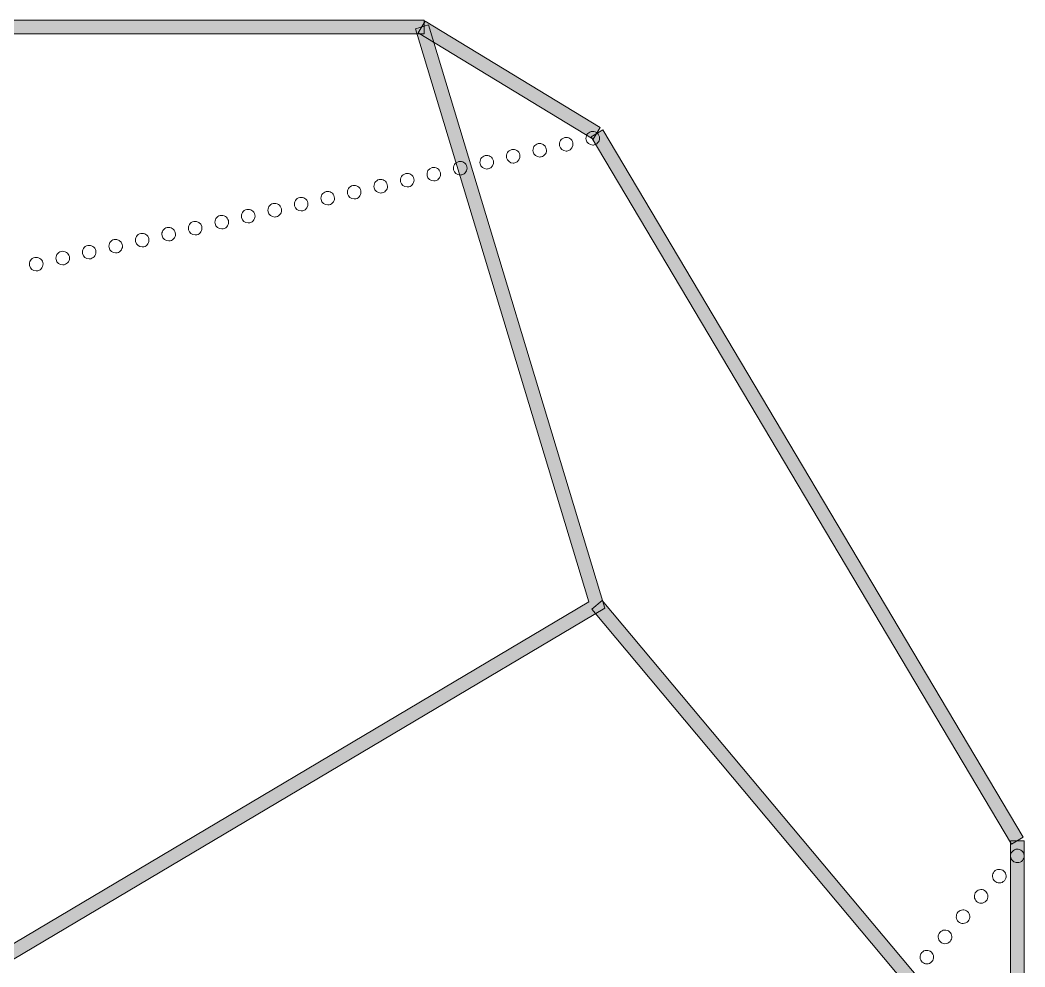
# Model space of a CAD drawing. Header units: inches. Extents: x 5.7 to 95, y 33.3 to 116.3.
# Drawn here: x 51.54 to 95.03, y 75.26 to 116.26 of the extents above; entities that cross this region are included whole.
import ezdxf

# ---------------------------------------------------------------- set-up
doc = ezdxf.new("R2010")
doc.units = ezdxf.units.IN
doc.header["$MEASUREMENT"] = 0
doc.layers.add('Layer 1', color=7, linetype='Continuous')

# ---------------------------------------------------------------- blocks, each defined once
blk = doc.blocks.new('block 3')
at = {"layer": 'Layer 1', "true_color": 0xffffff}
h = blk.add_hatch(color=7, dxfattribs=at)
h.dxf.hatch_style = 2
h.paths.add_polyline_path([(76.251, 111.2), (76.756, 111.501), (94.961, 80.877), (94.455, 80.577)])
at = {"layer": 'Layer 1', "lineweight": 0}
blk.add_lwpolyline([(76.251, 111.2), (76.756, 111.501), (94.961, 80.877), (94.455, 80.577), (76.251, 111.2)], dxfattribs=at)
blk = doc.blocks.new('block 4')
at = {"layer": 'Layer 1', "lineweight": 0}
for points in [[(76.039, 111.074), (76, 111.233), (76.1, 111.391), (76.259, 111.427), (76.259, 111.427), (76.259, 111.427), (76.259, 111.427), (76.418, 111.462), (76.574, 111.362), (76.612, 111.204), (76.612, 111.204), (76.612, 111.204), (76.612, 111.204), (76.647, 111.045), (76.547, 110.889), (76.389, 110.854), (76.389, 110.854), (76.389, 110.854), (76.389, 110.854), (76.368, 110.848), (76.345, 110.845), (76.324, 110.845), (76.324, 110.845), (76.324, 110.845), (76.324, 110.845), (76.188, 110.845), (76.068, 110.939), (76.039, 111.074)], [(73.742, 110.556), (73.707, 110.715), (73.807, 110.871), (73.965, 110.906), (73.965, 110.906), (73.965, 110.906), (73.965, 110.906), (74.124, 110.941), (74.28, 110.844), (74.315, 110.685), (74.315, 110.685), (74.315, 110.685), (74.315, 110.685), (74.35, 110.526), (74.253, 110.367), (74.094, 110.332), (74.094, 110.332), (74.094, 110.332), (74.094, 110.332), (74.07, 110.329), (74.05, 110.326), (74.029, 110.326), (74.029, 110.326), (74.029, 110.326), (74.029, 110.326), (73.895, 110.327), (73.775, 110.418), (73.742, 110.556)], [(74.889, 110.815), (74.854, 110.974), (74.954, 111.13), (75.113, 111.168), (75.113, 111.168), (75.113, 111.168), (75.113, 111.168), (75.272, 111.203), (75.427, 111.103), (75.466, 110.944), (75.466, 110.944), (75.466, 110.944), (75.466, 110.944), (75.498, 110.785), (75.401, 110.629), (75.243, 110.594), (75.243, 110.594), (75.243, 110.594), (75.243, 110.594), (75.222, 110.588), (75.199, 110.585), (75.178, 110.585), (75.178, 110.585), (75.178, 110.585), (75.178, 110.585), (75.042, 110.586), (74.921, 110.68), (74.889, 110.815)], [(72.596, 110.295), (72.561, 110.454), (72.661, 110.613), (72.819, 110.648), (72.819, 110.648), (72.819, 110.648), (72.819, 110.648), (72.975, 110.683), (73.134, 110.583), (73.169, 110.424), (73.169, 110.424), (73.169, 110.424), (73.169, 110.424), (73.204, 110.268), (73.104, 110.109), (72.948, 110.074), (72.948, 110.074), (72.948, 110.074), (72.948, 110.074), (72.924, 110.068), (72.904, 110.065), (72.88, 110.065), (72.88, 110.065), (72.88, 110.065), (72.88, 110.065), (72.749, 110.065), (72.628, 110.159), (72.596, 110.295)], [(70.302, 109.777), (70.267, 109.936), (70.364, 110.092), (70.523, 110.13), (70.523, 110.13), (70.523, 110.13), (70.523, 110.13), (70.682, 110.165), (70.841, 110.065), (70.876, 109.907), (70.876, 109.907), (70.876, 109.907), (70.876, 109.907), (70.911, 109.748), (70.811, 109.592), (70.652, 109.554), (70.652, 109.554), (70.652, 109.554), (70.652, 109.554), (70.632, 109.551), (70.608, 109.548), (70.587, 109.548), (70.587, 109.548), (70.587, 109.548), (70.587, 109.548), (70.452, 109.548), (70.332, 109.639), (70.302, 109.777)], [(71.449, 110.036), (71.414, 110.195), (71.514, 110.354), (71.67, 110.389), (71.67, 110.389), (71.67, 110.389), (71.67, 110.389), (71.828, 110.424), (71.987, 110.324), (72.023, 110.165), (72.023, 110.165), (72.023, 110.165), (72.023, 110.165), (72.058, 110.006), (71.961, 109.85), (71.802, 109.815), (71.802, 109.815), (71.802, 109.815), (71.802, 109.815), (71.778, 109.809), (71.758, 109.806), (71.735, 109.806), (71.735, 109.806), (71.735, 109.806), (71.735, 109.806), (71.602, 109.807), (71.481, 109.901), (71.449, 110.036)], [(68.009, 109.257), (67.971, 109.416), (68.071, 109.575), (68.23, 109.61), (68.23, 109.61), (68.23, 109.61), (68.23, 109.61), (68.389, 109.645), (68.544, 109.545), (68.583, 109.387), (68.583, 109.387), (68.583, 109.387), (68.583, 109.387), (68.618, 109.231), (68.518, 109.072), (68.359, 109.037), (68.359, 109.037), (68.359, 109.037), (68.359, 109.037), (68.339, 109.031), (68.315, 109.031), (68.294, 109.031), (68.294, 109.031), (68.294, 109.031), (68.294, 109.031), (68.159, 109.031), (68.038, 109.122), (68.009, 109.257)], [(69.156, 109.519), (69.121, 109.675), (69.218, 109.834), (69.377, 109.869), (69.377, 109.869), (69.377, 109.869), (69.377, 109.869), (69.536, 109.904), (69.692, 109.807), (69.73, 109.648), (69.73, 109.648), (69.73, 109.648), (69.73, 109.648), (69.765, 109.489), (69.665, 109.333), (69.507, 109.295), (69.507, 109.295), (69.507, 109.295), (69.507, 109.295), (69.486, 109.292), (69.463, 109.289), (69.442, 109.289), (69.442, 109.289), (69.442, 109.289), (69.442, 109.289), (69.306, 109.289), (69.185, 109.38), (69.156, 109.519)], [(66.86, 108.998), (66.825, 109.157), (66.925, 109.315), (67.083, 109.351), (67.083, 109.351), (67.083, 109.351), (67.083, 109.351), (67.242, 109.386), (67.398, 109.286), (67.433, 109.128), (67.433, 109.128), (67.433, 109.128), (67.433, 109.128), (67.471, 108.969), (67.371, 108.813), (67.212, 108.778), (67.212, 108.778), (67.212, 108.778), (67.212, 108.778), (67.188, 108.772), (67.168, 108.769), (67.147, 108.769), (67.147, 108.769), (67.147, 108.769), (67.147, 108.769), (67.012, 108.769), (66.892, 108.863), (66.86, 108.998)], [(64.566, 108.481), (64.531, 108.637), (64.631, 108.796), (64.789, 108.831), (64.789, 108.831), (64.789, 108.831), (64.789, 108.831), (64.945, 108.869), (65.104, 108.769), (65.139, 108.61), (65.139, 108.61), (65.139, 108.61), (65.139, 108.61), (65.174, 108.451), (65.077, 108.292), (64.918, 108.257), (64.918, 108.257), (64.918, 108.257), (64.918, 108.257), (64.895, 108.254), (64.874, 108.251), (64.853, 108.251), (64.853, 108.251), (64.853, 108.251), (64.853, 108.251), (64.719, 108.251), (64.598, 108.343), (64.566, 108.481)], [(65.713, 108.739), (65.678, 108.898), (65.778, 109.054), (65.937, 109.092), (65.937, 109.092), (65.937, 109.092), (65.937, 109.092), (66.093, 109.127), (66.251, 109.027), (66.287, 108.869), (66.287, 108.869), (66.287, 108.869), (66.287, 108.869), (66.322, 108.71), (66.225, 108.554), (66.066, 108.516), (66.066, 108.516), (66.066, 108.516), (66.066, 108.516), (66.042, 108.513), (66.022, 108.51), (66.001, 108.51), (66.001, 108.51), (66.001, 108.51), (66.001, 108.51), (65.866, 108.51), (65.745, 108.601), (65.713, 108.739)], [(62.273, 107.96), (62.238, 108.119), (62.335, 108.275), (62.494, 108.313), (62.494, 108.313), (62.494, 108.313), (62.494, 108.313), (62.653, 108.348), (62.812, 108.248), (62.847, 108.089), (62.847, 108.089), (62.847, 108.089), (62.847, 108.089), (62.882, 107.93), (62.782, 107.774), (62.624, 107.739), (62.624, 107.739), (62.624, 107.739), (62.624, 107.739), (62.603, 107.733), (62.58, 107.73), (62.559, 107.73), (62.559, 107.73), (62.559, 107.73), (62.559, 107.73), (62.426, 107.731), (62.302, 107.825), (62.273, 107.96)], [(63.42, 108.219), (63.385, 108.378), (63.485, 108.537), (63.641, 108.572), (63.641, 108.572), (63.641, 108.572), (63.641, 108.572), (63.8, 108.607), (63.959, 108.507), (63.994, 108.349), (63.994, 108.349), (63.994, 108.349), (63.994, 108.349), (64.029, 108.193), (63.929, 108.034), (63.773, 107.999), (63.773, 107.999), (63.773, 107.999), (63.773, 107.999), (63.749, 107.993), (63.729, 107.993), (63.705, 107.993), (63.705, 107.993), (63.705, 107.993), (63.705, 107.993), (63.573, 107.993), (63.449, 108.084), (63.42, 108.219)], [(61.126, 107.702), (61.088, 107.861), (61.188, 108.017), (61.347, 108.052), (61.347, 108.052), (61.347, 108.052), (61.347, 108.052), (61.506, 108.09), (61.665, 107.99), (61.7, 107.831), (61.7, 107.831), (61.7, 107.831), (61.7, 107.831), (61.735, 107.672), (61.635, 107.516), (61.476, 107.478), (61.476, 107.478), (61.476, 107.478), (61.476, 107.478), (61.456, 107.475), (61.432, 107.472), (61.411, 107.472), (61.411, 107.472), (61.411, 107.472), (61.411, 107.472), (61.276, 107.472), (61.156, 107.563), (61.126, 107.702)], [(58.83, 107.181), (58.795, 107.34), (58.895, 107.499), (59.054, 107.534), (59.054, 107.534), (59.054, 107.534), (59.054, 107.534), (59.213, 107.569), (59.368, 107.469), (59.404, 107.313), (59.404, 107.313), (59.404, 107.313), (59.404, 107.313), (59.442, 107.154), (59.342, 106.995), (59.183, 106.96), (59.183, 106.96), (59.183, 106.96), (59.183, 106.96), (59.159, 106.954), (59.139, 106.951), (59.118, 106.951), (59.118, 106.951), (59.118, 106.951), (59.118, 106.951), (58.983, 106.952), (58.862, 107.046), (58.83, 107.181)], [(59.98, 107.443), (59.942, 107.602), (60.042, 107.758), (60.201, 107.793), (60.201, 107.793), (60.201, 107.793), (60.201, 107.793), (60.36, 107.828), (60.516, 107.731), (60.554, 107.572), (60.554, 107.572), (60.554, 107.572), (60.554, 107.572), (60.589, 107.413), (60.489, 107.254), (60.331, 107.219), (60.331, 107.219), (60.331, 107.219), (60.331, 107.219), (60.31, 107.213), (60.287, 107.213), (60.266, 107.213), (60.266, 107.213), (60.266, 107.213), (60.266, 107.213), (60.13, 107.213), (60.009, 107.305), (59.98, 107.443)], [(56.537, 106.664), (56.502, 106.823), (56.602, 106.979), (56.76, 107.014), (56.76, 107.014), (56.76, 107.014), (56.76, 107.014), (56.919, 107.052), (57.075, 106.952), (57.11, 106.793), (57.11, 106.793), (57.11, 106.793), (57.11, 106.793), (57.145, 106.634), (57.048, 106.478), (56.889, 106.44), (56.889, 106.44), (56.889, 106.44), (56.889, 106.44), (56.865, 106.437), (56.845, 106.434), (56.824, 106.434), (56.824, 106.434), (56.824, 106.434), (56.824, 106.434), (56.69, 106.434), (56.569, 106.526), (56.537, 106.664)], [(57.683, 106.922), (57.648, 107.081), (57.748, 107.237), (57.906, 107.275), (57.906, 107.275), (57.906, 107.275), (57.906, 107.275), (58.062, 107.31), (58.221, 107.21), (58.256, 107.052), (58.256, 107.052), (58.256, 107.052), (58.256, 107.052), (58.294, 106.893), (58.194, 106.737), (58.035, 106.699), (58.035, 106.699), (58.035, 106.699), (58.035, 106.699), (58.011, 106.696), (57.991, 106.693), (57.97, 106.693), (57.97, 106.693), (57.97, 106.693), (57.97, 106.693), (57.836, 106.693), (57.716, 106.784), (57.683, 106.922)], [(55.39, 106.405), (55.355, 106.564), (55.455, 106.72), (55.613, 106.755), (55.613, 106.755), (55.613, 106.755), (55.613, 106.755), (55.769, 106.79), (55.928, 106.693), (55.963, 106.534), (55.963, 106.534), (55.963, 106.534), (55.963, 106.534), (55.998, 106.375), (55.898, 106.217), (55.742, 106.181), (55.742, 106.181), (55.742, 106.181), (55.742, 106.181), (55.719, 106.175), (55.698, 106.175), (55.675, 106.175), (55.675, 106.175), (55.675, 106.175), (55.675, 106.175), (55.543, 106.176), (55.422, 106.267), (55.39, 106.405)], [(53.097, 105.885), (53.059, 106.044), (53.159, 106.2), (53.318, 106.238), (53.318, 106.238), (53.318, 106.238), (53.318, 106.238), (53.477, 106.273), (53.636, 106.173), (53.671, 106.014), (53.671, 106.014), (53.671, 106.014), (53.671, 106.014), (53.706, 105.855), (53.606, 105.699), (53.448, 105.664), (53.448, 105.664), (53.448, 105.664), (53.448, 105.664), (53.427, 105.658), (53.404, 105.655), (53.383, 105.655), (53.383, 105.655), (53.383, 105.655), (53.383, 105.655), (53.25, 105.655), (53.126, 105.749), (53.097, 105.885)], [(54.243, 106.143), (54.208, 106.302), (54.305, 106.46), (54.464, 106.496), (54.464, 106.496), (54.464, 106.496), (54.464, 106.496), (54.623, 106.531), (54.782, 106.431), (54.817, 106.273), (54.817, 106.273), (54.817, 106.273), (54.817, 106.273), (54.852, 106.117), (54.752, 105.958), (54.594, 105.923), (54.594, 105.923), (54.594, 105.923), (54.594, 105.923), (54.573, 105.917), (54.553, 105.914), (54.529, 105.914), (54.529, 105.914), (54.529, 105.914), (54.529, 105.914), (54.396, 105.914), (54.273, 106.008), (54.243, 106.143)], [(51.95, 105.626), (51.912, 105.785), (52.012, 105.941), (52.171, 105.976), (52.171, 105.976), (52.171, 105.976), (52.171, 105.976), (52.33, 106.014), (52.486, 105.914), (52.524, 105.755), (52.524, 105.755), (52.524, 105.755), (52.524, 105.755), (52.559, 105.596), (52.459, 105.437), (52.3, 105.402), (52.3, 105.402), (52.3, 105.402), (52.3, 105.402), (52.28, 105.399), (52.256, 105.396), (52.235, 105.396), (52.235, 105.396), (52.235, 105.396), (52.235, 105.396), (52.1, 105.397), (51.979, 105.488), (51.95, 105.626)]]:
    blk.add_open_spline(points, degree=3, knots=[0, 0, 0, 0, 1, 1, 1, 2, 2, 2, 3, 3, 3, 4, 4, 4, 5, 5, 5, 6, 6, 6, 7, 7, 7, 8, 8, 8, 9, 9, 9, 9], dxfattribs=at)
blk = doc.blocks.new('block 6')
at = {"layer": 'Layer 1', "true_color": 0xffffff}
h = blk.add_hatch(color=7, dxfattribs=at)
h.dxf.hatch_style = 2
h.paths.add_polyline_path([(68.772, 115.71), (69.078, 116.213), (76.651, 111.603), (76.345, 111.101)])
at = {"layer": 'Layer 1', "lineweight": 0}
blk.add_lwpolyline([(68.772, 115.71), (69.078, 116.213), (76.651, 111.603), (76.345, 111.101), (68.772, 115.71)], dxfattribs=at)
blk = doc.blocks.new('block 7')
at = {"layer": 'Layer 1', "lineweight": 0}
for points in [[(94.511, 79.853), (94.388, 79.959), (94.379, 80.147), (94.487, 80.267), (94.487, 80.267), (94.487, 80.267), (94.487, 80.267), (94.593, 80.388), (94.781, 80.396), (94.902, 80.291), (94.902, 80.291), (94.902, 80.291), (94.902, 80.291), (95.023, 80.182), (95.031, 79.997), (94.926, 79.877), (94.926, 79.877), (94.926, 79.877), (94.926, 79.877), (94.867, 79.809), (94.788, 79.777), (94.705, 79.777), (94.705, 79.777), (94.705, 79.777), (94.705, 79.777), (94.635, 79.776), (94.567, 79.803), (94.511, 79.853)], [(93.726, 78.974), (93.605, 79.083), (93.594, 79.268), (93.702, 79.391), (93.702, 79.391), (93.702, 79.391), (93.702, 79.391), (93.811, 79.512), (93.996, 79.52), (94.117, 79.412), (94.117, 79.412), (94.117, 79.412), (94.117, 79.412), (94.238, 79.306), (94.249, 79.121), (94.141, 78.997), (94.141, 78.997), (94.141, 78.997), (94.141, 78.997), (94.082, 78.932), (94.003, 78.9), (93.923, 78.9), (93.923, 78.9), (93.923, 78.9), (93.923, 78.9), (93.853, 78.9), (93.782, 78.924), (93.726, 78.974)], [(92.941, 78.097), (92.82, 78.206), (92.812, 78.391), (92.917, 78.515), (92.917, 78.515), (92.917, 78.515), (92.917, 78.515), (93.026, 78.635), (93.211, 78.644), (93.334, 78.535), (93.334, 78.535), (93.334, 78.535), (93.334, 78.535), (93.455, 78.429), (93.463, 78.241), (93.358, 78.12), (93.358, 78.12), (93.358, 78.12), (93.358, 78.12), (93.299, 78.055), (93.217, 78.023), (93.137, 78.023), (93.137, 78.023), (93.137, 78.023), (93.137, 78.023), (93.068, 78.024), (92.997, 78.047), (92.941, 78.097)], [(92.159, 77.221), (92.038, 77.33), (92.027, 77.515), (92.135, 77.636), (92.135, 77.636), (92.135, 77.636), (92.135, 77.636), (92.244, 77.759), (92.429, 77.768), (92.55, 77.66), (92.55, 77.66), (92.55, 77.66), (92.55, 77.66), (92.671, 77.551), (92.682, 77.366), (92.574, 77.245), (92.574, 77.245), (92.574, 77.245), (92.574, 77.245), (92.515, 77.18), (92.436, 77.145), (92.353, 77.145), (92.353, 77.145), (92.353, 77.145), (92.353, 77.145), (92.286, 77.145), (92.215, 77.171), (92.159, 77.221)], [(91.374, 76.345), (91.253, 76.454), (91.242, 76.639), (91.35, 76.76), (91.35, 76.76), (91.35, 76.76), (91.35, 76.76), (91.459, 76.881), (91.644, 76.892), (91.765, 76.784), (91.765, 76.784), (91.765, 76.784), (91.765, 76.784), (91.888, 76.675), (91.897, 76.49), (91.789, 76.369), (91.789, 76.369), (91.789, 76.369), (91.789, 76.369), (91.733, 76.304), (91.651, 76.269), (91.571, 76.269), (91.571, 76.269), (91.571, 76.269), (91.571, 76.269), (91.501, 76.269), (91.43, 76.295), (91.374, 76.345)], [(90.589, 75.466), (90.468, 75.575), (90.46, 75.763), (90.568, 75.883), (90.568, 75.883), (90.568, 75.883), (90.568, 75.883), (90.674, 76.004), (90.862, 76.015), (90.983, 75.907), (90.983, 75.907), (90.983, 75.907), (90.983, 75.907), (91.104, 75.798), (91.112, 75.613), (91.007, 75.492), (91.007, 75.492), (91.007, 75.492), (91.007, 75.492), (90.948, 75.424), (90.869, 75.392), (90.786, 75.392), (90.786, 75.392), (90.786, 75.392), (90.786, 75.392), (90.716, 75.393), (90.648, 75.419), (90.589, 75.466)]]:
    blk.add_open_spline(points, degree=3, knots=[0, 0, 0, 0, 1, 1, 1, 2, 2, 2, 3, 3, 3, 4, 4, 4, 5, 5, 5, 6, 6, 6, 7, 7, 7, 8, 8, 8, 9, 9, 9, 9], dxfattribs=at)
blk = doc.blocks.new('block 9')
at = {"layer": 'Layer 1', "true_color": 0xffffff}
h = blk.add_hatch(color=7, dxfattribs=at)
h.dxf.hatch_style = 2
h.paths.add_polyline_path([(50.244, 33.35), (32.388, 33.35), (32.316, 33.396), (23.538, 39.013), (49.995, 46.706), (49.995, 75.293), (23.894, 90.801), (31.597, 116.255), (69.023, 116.255), (69.023, 115.667), (32.034, 115.667), (24.59, 91.072), (50.584, 75.628), (50.584, 46.264), (50.372, 46.203), (24.946, 38.81), (32.56, 33.938), (50.244, 33.938)])
at = {"layer": 'Layer 1', "lineweight": 0}
blk.add_lwpolyline([(50.244, 33.35), (32.388, 33.35), (32.316, 33.396), (23.538, 39.013), (49.995, 46.706), (49.995, 75.293), (23.894, 90.801), (31.597, 116.255), (69.023, 116.255), (69.023, 115.667), (32.034, 115.667), (24.59, 91.072), (50.584, 75.628), (50.584, 46.264), (50.372, 46.203), (24.946, 38.81), (32.56, 33.938), (50.244, 33.938), (50.244, 33.35)], dxfattribs=at)
blk = doc.blocks.new('block 15')
at = {"layer": 'Layer 1', "true_color": 0xffffff}
h = blk.add_hatch(color=7, dxfattribs=at)
h.dxf.hatch_style = 2
h.paths.add_polyline_path([(68.356, 33.35), (49.389, 33.35), (49.389, 33.938), (68.183, 33.938), (75.797, 38.81), (50.16, 46.264), (50.16, 75.628), (50.304, 75.713), (76.153, 91.072), (68.647, 115.876), (69.21, 116.046), (76.849, 90.801), (50.748, 75.293), (50.748, 46.706), (77.205, 39.013)])
at = {"layer": 'Layer 1', "lineweight": 0}
blk.add_lwpolyline([(68.356, 33.35), (49.389, 33.35), (49.389, 33.938), (68.183, 33.938), (75.797, 38.81), (50.16, 46.264), (50.16, 75.628), (50.304, 75.713), (76.153, 91.072), (68.647, 115.876), (69.21, 116.046), (76.849, 90.801), (50.748, 75.293), (50.748, 46.706), (77.205, 39.013), (68.356, 33.35)], dxfattribs=at)
blk = doc.blocks.new('block 17')
at = {"layer": 'Layer 1', "true_color": 0xffffff}
h = blk.add_hatch(color=7, dxfattribs=at)
h.dxf.hatch_style = 2
h.paths.add_polyline_path([(94.412, 80.729), (95, 80.729), (95, 69.205), (94.412, 69.205)])
at = {"layer": 'Layer 1', "lineweight": 0}
blk.add_lwpolyline([(94.412, 80.729), (95, 80.729), (95, 69.205), (94.412, 69.205), (94.412, 80.729)], dxfattribs=at)
blk = doc.blocks.new('block 18')
at = {"layer": 'Layer 1', "true_color": 0xffffff}
h = blk.add_hatch(color=7, dxfattribs=at)
h.dxf.hatch_style = 2
h.paths.add_polyline_path([(76.28, 90.751), (76.731, 91.129), (94.936, 69.396), (94.486, 69.019)])
at = {"layer": 'Layer 1', "lineweight": 0}
blk.add_lwpolyline([(76.28, 90.751), (76.731, 91.129), (94.936, 69.396), (94.486, 69.019), (76.28, 90.751)], dxfattribs=at)
blk = doc.blocks.new('block 2')
at = {"layer": 'Layer 1'}
for name in ['block 9', 'block 6', 'block 15', 'block 4', 'block 3', 'block 18', 'block 17', 'block 7']:
    blk.add_blockref(name, (0, 0), dxfattribs=at)

msp = doc.modelspace()

# ---------------------------------------------------------------- block references
at = {"layer": 'Layer 1'}
msp.add_blockref('block 2', (0, 0), dxfattribs=at)

doc.saveas('drawing.dxf')
